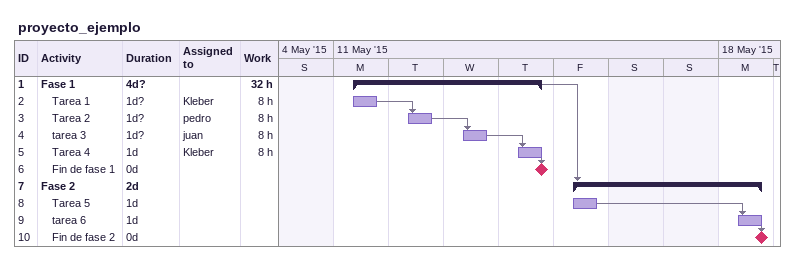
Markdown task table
proyecto_ejemplo

| ID | Level | Task | Duration | Start | Finish | Predecessors | Resources | Work (h) |
|---|---|---|---|---|---|---|---|---|
| 1 | 1 | **Fase 1** | 4d? | 2015-05-11 | 2015-05-14 |  |  | 32 |
| 2 | 2 | Tarea 1 | 1d? | 2015-05-11 | 2015-05-11 |  | Kleber | 8 |
| 3 | 2 | Tarea 2 | 1d? | 2015-05-12 | 2015-05-12 | 2 | pedro | 8 |
| 4 | 2 | tarea 3 | 1d? | 2015-05-13 | 2015-05-13 | 3 | juan | 8 |
| 5 | 2 | Tarea 4 | 1d | 2015-05-14 | 2015-05-14 | 4 | Kleber | 8 |
| 6 | 2 | Fin de fase 1 | 0d | 2015-05-14 | 2015-05-14 | 5 |  |  |
| 7 | 1 | **Fase 2** | 2d | 2015-05-15 | 2015-05-18 | 1 |  |  |
| 8 | 2 | Tarea 5 | 1d | 2015-05-15 | 2015-05-15 |  |  |  |
| 9 | 2 | tarea 6 | 1d | 2015-05-18 | 2015-05-18 | 8 |  |  |
| 10 | 2 | Fin de fase 2 | 0d | 2015-05-18 | 2015-05-18 | 9 |  |  |
